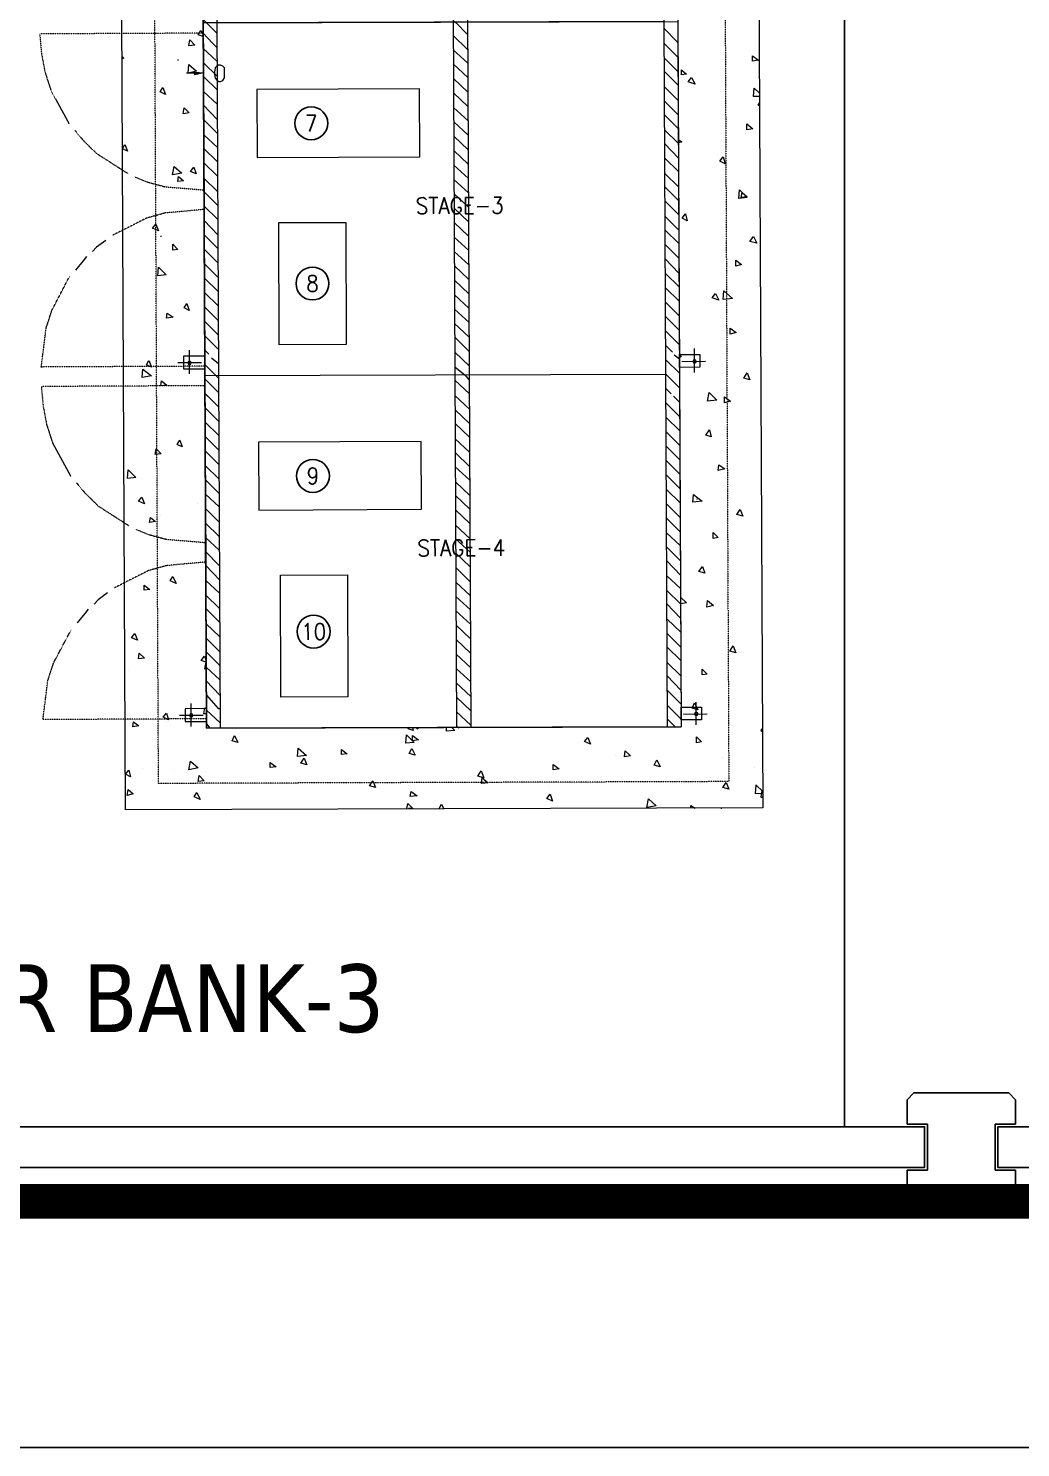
# Model space of a CAD drawing. Header units: metres. Extents: x 841183 to 1048542, y 259326 to 317714.
# Drawn here: x 886692 to 890351, y 261076 to 266309 of the extents above; entities that cross this region are included whole.
import ezdxf
from ezdxf.enums import TextEntityAlignment as Align

# ---------------------------------------------------------------- set-up
doc = ezdxf.new("R2010")
doc.units = ezdxf.units.M
doc.header["$PDMODE"] = 34
doc.linetypes.add('HIDDEN2', pattern=[0.1875, 0.125, -0.0625])
doc.linetypes.add('PDF_IMPORT', pattern=[1, 0.8, -0.2])
doc.layers.add('A-AXIS DIMENSION', color=252, linetype='Continuous', transparency=0.6)
for name, color, linetype in [('A-TEXT', 252, 'Continuous'), ('A-WALL-1', 252, 'Continuous'), ('F-PLOT LIMITS - Zoom', 1, 'Continuous'), ('PDF_Geometry', 7, 'Continuous'), ('PDF_Solid Fills', 7, 'Continuous'), ('PRE CAST WALL', 252, 'Continuous'), ('TIP - FENCE', 2, 'Continuous')]:
    doc.layers.add(name, color=color, linetype=linetype)
doc.styles.add('romans', font='romans.shx', dxfattribs={"width": 0.85})
doc.styles.add('TAHOMA', font='tahoma.ttf', dxfattribs={"height": 250})
doc.linetypes.add('FENCELINE2', pattern='A,0.25,-0.1,[132,ltypeshp.shx,S=0.1,R=0,X=-0.1,Y=0],-0.1,1', length=1.45)
doc.dimstyles.new('DIM-100', dxfattribs={"dimtxt": 200, "dimasz": 100, "dimexe": 50, "dimexo": 75, "dimgap": 50, "dimtad": 1, "dimdec": 0, "dimrnd": 5, "dimzin": 9, "dimdsep": 46, "dimtxsty": 'romans', "dimblk1": 'D-oblique', "dimblk2": 'D-oblique', "dimsah": 1, "dimcen": 100, "dimdle": 100, "dimclrd": 256, "dimclre": 256, "dimclrt": 131, "dimadec": 0, "dimazin": 0, "dimtfac": 1, "dimtdec": 0, "dimtofl": 0, "dimtmove": 2, "dimatfit": 3, "dimldrblk": 'OBLIQUE', "dimfxl": 100, "dimfxlon": 1, "dimtfillclr": 256, "dimtolj": 1, "dimtzin": 0, "dimarcsym": 0})

# ---------------------------------------------------------------- blocks, each defined once
blk = doc.blocks.new('D-oblique')
for p, q in [((0, -1), (0, 1)), ((-0.707, -0.707), (0.707, 0.707)), ((-1, 0), (0.647, 0))]:
    blk.add_line(p, q)
blk = doc.blocks.new('*D285')
at = {"layer": 'A-AXIS DIMENSION', "lineweight": -2, "transparency": 16777216}
for p, q in [((-43400, -50507.8), (-43400, -50807.8)), ((6600, -50507.8), (6600, -50807.8)), ((-43150, -50607.8), (6350, -50607.8))]:
    blk.add_line(p, q, dxfattribs=at)
at = {"layer": 'Defpoints', "color": 0, "transparency": 16777216}
for p in [(-43400, -49750), (6600, -49750), (6600, -50607.8)]:
    blk.add_point(p, dxfattribs=at)
at = {"layer": 'A-AXIS DIMENSION', "lineweight": -2, "transparency": 16777216, "xscale": 250, "yscale": 250, "zscale": 250, "rotation": 180}
blk.add_blockref('D-oblique', (-43400, -50607.8), dxfattribs=at)
at = {"layer": 'A-AXIS DIMENSION', "lineweight": -2, "transparency": 16777216, "xscale": 250, "yscale": 250, "zscale": 250}
blk.add_blockref('D-oblique', (6600, -50607.8), dxfattribs=at)
at = {"layer": 'A-AXIS DIMENSION', "color": 252, "transparency": 16777216, "insert": (-18400, -50307.8), "char_height": 500, "attachment_point": 5, "style": 'romans'}
blk.add_mtext('\\A1;50000', dxfattribs=at)
blk = doc.blocks.new('_OBLIQUE')
at = {"color": 0, "linetype": 'ByBlock'}
blk.add_line((-0.5, -0.5), (0.5, 0.5), dxfattribs=at)
blk = doc.blocks.new('CAP-2')
at = {"color": 252, "ltscale": 20}
for centre in [(5346.6, 3753.4), (5348.4, 3162.7), (5346.6, 2453.4), (5346.6, 1879.3)]:
    blk.add_circle(centre, 60.7, dxfattribs=at)
at = {"layer": 'PDF_Geometry', "color": 252, "lineweight": 18}
for points in [[(4650, 1225.2), (4650, 7625.2), (7000, 7622.1), (7000, 1222.1)], [(6700, 7325.2), (6700, 1522.1), (4950, 1525.2), (4950, 7328.4)], [(4918.7, 4044), (4896.9, 4040.9), (4900, 4062.7)], [(6996.9, 3978.4), (6975, 3975.2), (6975, 3994)], [(4893.7, 3940.9), (4896.9, 3972.1), (4925, 3947.1)], [(5012.5, 3909.6), (5021.9, 3912.7), (5028.1, 3922.1), (5028.1, 3934.6), (5028.1, 3944), (5028.1, 3959.6), (5021.9, 3965.9), (5012.5, 3969), (5006.2, 3969), (5000, 3965.9), (4993.7, 3959.6), (4990.6, 3944), (4990.6, 3934.6), (4993.7, 3922.1), (5000, 3912.7), (5006.2, 3909.6)], [(6731.2, 3928.4), (6712.5, 3925.2), (6712.5, 3944)], [(4809.4, 3862.7), (4790.6, 3872.1), (4800, 3887.7)], [(5746.9, 3628.4), (5746.9, 3878.4), (5146.9, 3878.4), (5146.9, 3628.4)], [(6762.5, 3890.9), (6737.5, 3900.2), (6750, 3915.9)], [(4896.9, 3794), (4875, 3790.9), (4878.1, 3812.7)], [(6975, 3725.2), (6953.1, 3722.1), (6953.1, 3744)], [(4668.7, 3653.4), (4650, 3662.7), (4659.4, 3678.4)], [(6871.9, 3597.1), (6853.1, 3606.5), (6865.6, 3622.1)], [(4834.4, 3565.9), (4840.6, 3597.1), (4868.7, 3572.1)], [(4875, 3544), (4853.1, 3540.9), (4856.2, 3559.6)], [(4921.9, 3569), (4900, 3578.4), (4912.5, 3594)], [(6921.9, 3469), (6925, 3500.2), (6953.1, 3472.1)], [(6953.1, 3475.2), (6931.2, 3472.1), (6934.4, 3490.9)], [(6731.2, 3387.7), (6712.5, 3397.1), (6725, 3412.7)], [(4781.2, 3359.6), (4759.4, 3369), (4771.9, 3384.6)], [(5471.9, 2937.7), (5225, 2937.7), (5225, 3387.7), (5471.9, 3387.7)], [(4853.1, 3290.9), (4834.4, 3287.7), (4834.4, 3309.6)], [(6987.5, 3303.4), (6962.5, 3309.6), (6975, 3328.4)], [(4778.1, 3194), (4781.2, 3225.2), (4809.4, 3197.1)], [(6931.2, 3225.2), (6909.4, 3219), (6909.4, 3240.9)], [(4893.7, 3065.9), (4875, 3075.2), (4884.4, 3090.9)], [(6846.9, 3094), (6821.9, 3103.4), (6834.4, 3119)], [(6862.5, 3097.1), (6865.6, 3128.4), (6896.9, 3100.2)], [(4834.4, 3040.9), (4809.4, 3037.7), (4812.5, 3056.5)], [(6909.4, 2975.2), (6887.5, 2969), (6887.5, 2990.9)], [(4753.1, 2856.5), (4734.4, 2865.9), (4743.7, 2881.5)], [(4871.9, 2897.1), (4871.9, 2850.2), (4950, 2850.2), (4950, 2897.1)], [(6775, 2894), (6775, 2847.1), (6700, 2847.1), (6700, 2894)], [(4718.7, 2819), (4721.9, 2850.2), (4753.1, 2825.2)], [(4809.4, 2790.9), (4787.5, 2787.7), (4790.6, 2806.5)], [(6959.4, 2800.2), (6937.5, 2806.5), (6950, 2825.2)], [(6803.1, 2722.1), (6809.4, 2753.4), (6837.5, 2725.2)], [(6887.5, 2722.1), (6865.6, 2715.9), (6865.6, 2737.7)], [(4865.6, 2562.7), (4846.9, 2572.1), (4856.2, 2587.7)], [(5746.9, 2328.4), (5746.9, 2578.4), (5146.9, 2578.4), (5146.9, 2328.4)], [(6815.6, 2590.9), (6796.9, 2597.1), (6809.4, 2615.9)], [(4787.5, 2537.7), (4765.6, 2534.6), (4768.7, 2556.5)], [(4662.5, 2447.1), (4665.6, 2478.4), (4693.7, 2450.2)], [(6865.6, 2472.1), (6840.6, 2465.9), (6843.7, 2487.7)], [(4725, 2353.4), (4703.1, 2362.7), (4715.6, 2378.4)], [(6746.9, 2350.2), (6750, 2378.4), (6781.2, 2353.4)], [(4765.6, 2287.7), (4743.7, 2284.6), (4746.9, 2303.4)], [(6931.2, 2297.1), (6909.4, 2303.4), (6921.9, 2322.1)], [(6840.6, 2219), (6821.9, 2215.9), (6821.9, 2237.7)], [(6790.6, 2087.7), (6768.7, 2094), (6781.2, 2112.7)], [(4743.7, 2037.7), (4721.9, 2034.6), (4721.9, 2053.4)], [(4840.6, 2059.6), (4818.7, 2069), (4828.1, 2084.6)], [(5471.9, 1637.7), (5225, 1637.7), (5225, 2087.7), (5471.9, 2087.7)], [(6821.9, 1969), (6796.9, 1962.7), (6800, 1987.7)], [(4696.9, 1850.2), (4675, 1859.6), (4687.5, 1875.2)], [(4721.9, 1784.6), (4700, 1781.5), (4703.1, 1803.4)], [(6903.1, 1794), (6881.2, 1800.2), (6893.7, 1819)], [(6796.9, 1715.9), (6778.1, 1712.7), (6778.1, 1734.6)], [(4809.4, 1556.5), (4790.6, 1565.9), (4803.1, 1581.5)], [(4871.9, 1597.1), (4871.9, 1550.2), (4950, 1550.2), (4950, 1597.1)], [(6775, 1594), (6775, 1547.1), (6700, 1547.1), (6700, 1594)], [(6762.5, 1584.6), (6740.6, 1590.9), (6750, 1609.6)], [(4700, 1534.6), (4678.1, 1531.5), (4681.2, 1550.2)], [(4950, 1525.2), (6650, 1522.1), (4950, 1525.2), (6650, 1522.1), (4950, 1525.2), (6700, 1522.1), (4950, 1525.2), (6650, 1522.1), (4950, 1525.2), (6650, 1522.1)], [(5065.6, 1472.1), (5043.7, 1478.4), (5053.1, 1497.1)], [(5684.4, 1465.9), (5687.5, 1497.1), (5715.6, 1469)], [(5731.2, 1478.4), (5709.4, 1475.2), (5709.4, 1494)], [(6365.6, 1459.6), (6343.7, 1469), (6356.2, 1484.6)], [(6775, 1465.9), (6756.2, 1462.7), (6756.2, 1484.6)], [(5284.4, 1419), (5287.5, 1450.2), (5318.7, 1422.1)], [(5468.7, 1428.4), (5446.9, 1425.2), (5446.9, 1444)], [(5718.7, 1422.1), (5696.9, 1428.4), (5706.2, 1447.1)], [(6512.5, 1415.9), (6490.6, 1412.7), (6493.7, 1434.6)], [(4668.7, 1347.1), (4650, 1356.5), (4662.5, 1372.1)], [(4884.4, 1372.1), (4890.6, 1403.4), (4918.7, 1378.4)], [(5206.2, 1381.5), (5184.4, 1378.4), (5184.4, 1397.1)], [(5318.7, 1387.7), (5296.9, 1394), (5309.4, 1412.7)], [(5971.9, 1337.7), (5950, 1344), (5962.5, 1362.7)], [(6250, 1369), (6228.1, 1365.9), (6228.1, 1384.6)], [(6621.9, 1375.2), (6600, 1381.5), (6609.4, 1400.2)], [(4940.6, 1331.5), (4918.7, 1328.4), (4921.9, 1350.2)], [(5571.9, 1303.4), (5550, 1309.6), (5562.5, 1328.4)], [(5987.5, 1319), (5962.5, 1315.9), (5965.6, 1337.7)], [(6875, 1290.9), (6853.1, 1297.1), (6865.6, 1315.9)], [(4678.1, 1284.6), (4656.2, 1278.4), (4659.4, 1300.2)], [(4925, 1262.7), (4903.1, 1272.1), (4912.5, 1287.7)], [(5725, 1272.1), (5700, 1269), (5703.1, 1287.7)], [(6225, 1250.2), (6203.1, 1259.6), (6215.6, 1275.2)], [(6571.9, 1225.2), (6578.1, 1256.5), (6606.2, 1231.5)]]:
    blk.add_lwpolyline(points, close=True, dxfattribs=at)
at = {"layer": 'PDF_Geometry', "color": 252, "linetype": 'PDF_IMPORT', "lineweight": 18, "ltscale": 0.035}
blk.add_lwpolyline([(4771.9, 1322.1), (4771.9, 7525.2), (6875, 7522.1), (6875, 1319)], close=True, dxfattribs=at)
at = {"layer": 'PDF_Geometry', "color": 252, "lineweight": 18}
for points in [[(6700, 5422.1), (6700, 7322.1), (4950, 7325.2), (4950, 5425.2), (4950, 3925.2), (4950, 1525.2)], [(5000, 7325.2), (5000, 6725.2), (5000, 5425.2), (5000, 1525.2)], [(5871.9, 7322.1), (5871.9, 1522.1)], [(5925, 7322.1), (5925, 1522.1)], [(4950, 2825.2), (6650, 2822.1), (6650, 4122.1), (6650, 5422.1), (6700, 5372.1)], [(4950, 4137.7), (4962.5, 4125.2), (5000, 4087.7)], [(4950, 4075.2), (4931.2, 4081.5), (4940.6, 4097.1), (4950, 4081.5)], [(4950, 4125.2), (6650, 4122.1), (4950, 4125.2), (6650, 4122.1), (4950, 4125.2), (6700, 4122.1), (6700, 2822.1), (6700, 1522.1)], [(4950, 4087.7), (4984.4, 4050.2), (5000, 4034.6)], [(5871.9, 4128.4), (5881.2, 4122.1), (5925, 4078.4)], [(6650, 4097.1), (6696.9, 4047.1), (6700, 4044)], [(4950, 4056.5), (4950, 3444)], [(4950, 4031.5), (5000, 3984.6)], [(5871.9, 4075.2), (5925, 4022.1)], [(6650, 4040.9), (6700, 3990.9)], [(4650, 4003.4), (4656.2, 3997.1), (4650, 3994)], [(4856.2, 3990.9), (4856.2, 3987.7)], [(4950, 3978.4), (5000, 3928.4)], [(5871.9, 4022.1), (5925, 3972.1)], [(6650, 3987.7), (6700, 3937.7)], [(4918.7, 3940.9), (4887.5, 3940.9)], [(4950, 3894), (4950, 3969)], [(4950, 3928.4), (5000, 3878.4)], [(5871.9, 3969), (5925, 3919)], [(6650, 3937.7), (6700, 3887.7)], [(5871.9, 3915.9), (5925, 3865.9)], [(6650, 3881.5), (6700, 3831.5)], [(7000, 3844), (6978.1, 3844), (6981.2, 3875.2), (7000, 3856.5)], [(4950, 3872.1), (5000, 3825.2)], [(4950, 3822.1), (5000, 3769)], [(5871.9, 3862.7), (5925, 3812.7)], [(6650, 3828.4), (6700, 3778.4)], [(7000, 3822.1), (6993.7, 3812.7), (7000, 3809.6)], [(4950, 3769), (5000, 3719)], [(5871.9, 3809.6), (5925, 3759.6)], [(6650, 3778.4), (6700, 3728.4)], [(5871.9, 3756.5), (5925, 3706.5)], [(6650, 3722.1), (6700, 3672.1)], [(4662.5, 3684.6), (4662.5, 3684.6)], [(4950, 3712.7), (5000, 3665.9)], [(5871.9, 3703.4), (5925, 3653.4)], [(6650, 3672.1), (6700, 3619)], [(6700, 3687.7), (6712.5, 3678.4), (6700, 3675.2)], [(4840.6, 3615.9), (4840.6, 3615.9)], [(4950, 3662.7), (5000, 3612.7)], [(5871.9, 3650.2), (5925, 3600.2)], [(6650, 3619), (6700, 3569)], [(4950, 3609.6), (5000, 3559.6)], [(5871.9, 3597.1), (5925, 3547.1)], [(6650, 3562.7), (6700, 3512.7)], [(4653.1, 3522.1), (4653.1, 3522.1)], [(4950, 3553.4), (5000, 3503.4)], [(4950, 3515.9), (4950, 3344), (5000, 3294)], [(5871.9, 3544), (5925, 3494)], [(6650, 3512.7), (6700, 3462.7)], [(4950, 3503.4), (5000, 3453.4)], [(5871.9, 3490.9), (5925, 3440.9)], [(6650, 3459.6), (6700, 3409.6)], [(4831.2, 3428.4), (4831.2, 3428.4)], [(4950, 3450.2), (5000, 3400.2)], [(5871.9, 3437.7), (5925, 3387.7)], [(6650, 3403.4), (6700, 3353.4)], [(4950, 3397.1), (5000, 3344)], [(5871.9, 3384.6), (5925, 3334.6)], [(6650, 3353.4), (6700, 3303.4)], [(4587.5, 3325.2), (4553.1, 3300.2), (4537.5, 3284.6)], [(4790.6, 3340.9), (4790.6, 3337.7)], [(5871.9, 3331.5), (5925, 3281.5)], [(6650, 3300.2), (6700, 3250.2)], [(4515.6, 3265.9), (4503.1, 3250.2), (4475, 3215.9)], [(4950, 3290.9), (5000, 3240.9)], [(5871.9, 3278.4), (5925, 3228.4)], [(6650, 3247.1), (6700, 3194)], [(4950, 3237.7), (5000, 3187.7)], [(5871.9, 3225.2), (5925, 3175.2)], [(6650, 3194), (6700, 3144)], [(4950, 3184.6), (5000, 3134.6)], [(5871.9, 3172.1), (5925, 3122.1)], [(6650, 3140.9), (6700, 3090.9)], [(4950, 3131.5), (5000, 3081.5)], [(5871.9, 3119), (5925, 3069)], [(6650, 3087.7), (6700, 3037.7)], [(4950, 3078.4), (5000, 3028.4)], [(5871.9, 3065.9), (5925, 3015.9)], [(4950, 3025.2), (5000, 2975.2)], [(5871.9, 3012.7), (5925, 2962.7)], [(6650, 3034.6), (6700, 2984.6)], [(4950, 2972.1), (5000, 2922.1)], [(5871.9, 2962.7), (5925, 2909.6)], [(6650, 2981.5), (6700, 2931.5)], [(4893.7, 2831.5), (4893.7, 2919)], [(4950, 2919), (4965.6, 2903.4)], [(4975, 2890.9), (5000, 2869)], [(5871.9, 2906.5), (5925, 2856.5)], [(6650, 2928.4), (6675, 2903.4)], [(6681.2, 2894), (6700, 2878.4)], [(6700, 2897.1), (6706.2, 2884.6), (6700, 2887.7)], [(6756.2, 2828.4), (6756.2, 2915.9)], [(4809.4, 2865.9), (4809.4, 2865.9)], [(4937.5, 2872.1), (4850, 2872.1)], [(4950, 2865.9), (4990.6, 2825.2), (5000, 2815.9)], [(5871.9, 2853.4), (5909.4, 2822.1), (5925, 2803.4)], [(6650, 2875.2), (6700, 2825.2)], [(6709.4, 2869), (6796.9, 2869)], [(4950, 2812.7), (5000, 2762.7)], [(5871.9, 2803.4), (5925, 2753.4)], [(6650, 1522.1), (6650, 2822.1), (6700, 2772.1)], [(4950, 2759.6), (4959.4, 2750.2), (5000, 2709.6)], [(4950, 2756.5), (4950, 2134.6)], [(5871.9, 2747.1), (5925, 2697.1)], [(6650, 2769), (6668.7, 2750.2)], [(6678.1, 2740.9), (6700, 2719)], [(4950, 2706.5), (5000, 2656.5)], [(4950, 2594), (4950, 2669)], [(5871.9, 2694), (5925, 2644)], [(6650, 2715.9), (6700, 2665.9)], [(4950, 2653.4), (5000, 2603.4)], [(5871.9, 2644), (5925, 2594)], [(6650, 2662.7), (6700, 2612.7)], [(4950, 2600.2), (5000, 2550.2)], [(5871.9, 2587.7), (5925, 2537.7)], [(6650, 2609.6), (6700, 2559.6)], [(4931.2, 2537.7), (4931.2, 2537.7)], [(4950, 2547.1), (5000, 2497.1)], [(5871.9, 2537.7), (5925, 2484.6)], [(6650, 2556.5), (6700, 2506.5)], [(4950, 2494), (5000, 2444)], [(5871.9, 2484.6), (5925, 2434.6)], [(6650, 2503.4), (6700, 2453.4)], [(4950, 2440.9), (5000, 2390.9)], [(5871.9, 2428.4), (5925, 2378.4)], [(6650, 2450.2), (6700, 2400.2)], [(4950, 2387.7), (5000, 2340.9)], [(5871.9, 2378.4), (5925, 2328.4)], [(6650, 2397.1), (6700, 2347.1)], [(6762.5, 2362.7), (6762.5, 2359.6)], [(4784.4, 2309.6), (4784.4, 2309.6)], [(4921.9, 2353.4), (4921.9, 2353.4)], [(4950, 2334.6), (5000, 2284.6)], [(5871.9, 2325.2), (5925, 2275.2)], [(6650, 2344), (6700, 2294)], [(4950, 2281.5), (5000, 2231.5)], [(5871.9, 2269), (5925, 2219)], [(6650, 2290.9), (6700, 2240.9)], [(4950, 2228.4), (5000, 2181.5)], [(4950, 2044), (4950, 2215.9)], [(5871.9, 2219), (5925, 2169)], [(6650, 2237.7), (6700, 2190.9)], [(4950, 2175.2), (5000, 2125.2)], [(5871.9, 2165.9), (5925, 2115.9)], [(6650, 2184.6), (6700, 2134.6)], [(6903.1, 2178.4), (6903.1, 2178.4)], [(4775, 2119), (4775, 2119)], [(4950, 2125.2), (5000, 2072.1)], [(5871.9, 2112.7), (5925, 2059.6)], [(6650, 2134.6), (6700, 2081.5)], [(4950, 2069), (5000, 2022.1)], [(5871.9, 2059.6), (5925, 2009.6)], [(6650, 2078.4), (6700, 2031.5)], [(4587.5, 2025.2), (4553.1, 2000.2), (4537.5, 1984.6)], [(4950, 2015.9), (5000, 1965.9)], [(5871.9, 2006.5), (5925, 1956.5)], [(6700, 2000.2), (6721.9, 1978.4), (6700, 1975.2), (6650, 2025.2)], [(4515.6, 1965.9), (4503.1, 1950.2), (4475, 1915.9)], [(4950, 1965.9), (5000, 1915.9)], [(5871.9, 1953.4), (5925, 1903.4)], [(6650, 1975.2), (6700, 1922.1)], [(4950, 1909.6), (5000, 1862.7)], [(5871.9, 1900.2), (5925, 1850.2)], [(6650, 1919), (6700, 1872.1)], [(4950, 1856.5), (5000, 1806.5)], [(5871.9, 1847.1), (5925, 1797.1)], [(6650, 1865.9), (6700, 1815.9)], [(4950, 1769), (4931.2, 1775.2), (4943.7, 1790.9), (4950, 1775.2), (4943.7, 1744), (4950, 1747.1)], [(4950, 1806.5), (5000, 1756.5)], [(5871.9, 1794), (5925, 1744)], [(6650, 1815.9), (6700, 1765.9)], [(4662.5, 1737.7), (4662.5, 1737.7)], [(4950, 1775.2), (4950, 1775.2)], [(4950, 1750.2), (5000, 1703.4)], [(5871.9, 1740.9), (5925, 1690.9)], [(6650, 1759.6), (6700, 1709.6)], [(4950, 1700.2), (5000, 1647.1)], [(5871.9, 1687.7), (5925, 1637.7)], [(6650, 1709.6), (6700, 1656.5)], [(4950, 1647.1), (4993.7, 1597.1), (5000, 1597.1)], [(5871.9, 1634.6), (5925, 1584.6)], [(6650, 1656.5), (6700, 1606.5)], [(4937.5, 1572.1), (4850, 1572.1)], [(4893.7, 1531.5), (4893.7, 1615.9)], [(4950, 1578.4), (4940.6, 1578.4), (4943.7, 1600.2), (4950, 1597.1)], [(4950, 1590.9), (5000, 1544)], [(5871.9, 1581.5), (5925, 1531.5)], [(6650, 1600.2), (6656.2, 1594), (6700, 1550.2)], [(6756.2, 1528.4), (6756.2, 1612.7)], [(4687.5, 1553.4), (4687.5, 1553.4)], [(4803.1, 1550.2), (4803.1, 1550.2)], [(4950, 1540.9), (4962.5, 1525.2)], [(5709.4, 1525.2), (5712.5, 1512.7), (5693.7, 1519), (5696.9, 1525.2)], [(5725, 1522.1), (5725, 1519), (5731.2, 1522.1)], [(5856.2, 1522.1), (5865.6, 1512.7), (5834.4, 1509.6), (5834.4, 1522.1)], [(5871.9, 1528.4), (5881.2, 1522.1)], [(6650, 1550.2), (6678.1, 1522.1)], [(6709.4, 1569), (6796.9, 1569)], [(7000, 1515.9), (6993.7, 1506.5), (7000, 1503.4)], [(6459.4, 1415.9), (6459.4, 1415.9)], [(4712.5, 1378.4), (4712.5, 1378.4)], [(4828.1, 1372.1), (4828.1, 1372.1)], [(4943.7, 1365.9), (4943.7, 1365.9)], [(6853.1, 1409.6), (6853.1, 1409.6)], [(6968.7, 1369), (6968.7, 1369)], [(6209.4, 1309.6), (6209.4, 1309.6)], [(6806.2, 1334.6), (6806.2, 1334.6)], [(7000, 1259.6), (6993.7, 1259.6), (6996.9, 1281.5), (7000, 1281.5), (6975, 1306.5), (6971.9, 1275.2), (7000, 1275.2)], [(5687.5, 1225.2), (5690.6, 1244), (5709.4, 1225.2), (5693.7, 1225.2)], [(5806.2, 1225.2), (5815.6, 1240.9), (5821.9, 1225.2)], [(6734.4, 1222.1), (6734.4, 1231.5), (6750, 1222.1)], [(6846.9, 1234.6), (6846.9, 1234.6)], [(6846.9, 1222.1), (6846.9, 1219)]]:
    blk.add_lwpolyline(points, dxfattribs=at)
at = {"layer": 'PDF_Geometry', "color": 252, "linetype": 'PDF_IMPORT', "lineweight": 18, "ltscale": 0.035}
for points in [[(4950, 4087.7), (4346.9, 4087.7), (4353.1, 4015.9), (4365.6, 3947.1), (4387.5, 3878.4), (4453.1, 3756.5)], [(4950, 2859.6), (4346.9, 2859.6), (4365.6, 3003.4), (4387.5, 3069), (4453.1, 3194)], [(4950, 2787.7), (4346.9, 2787.7), (4353.1, 2715.9), (4365.6, 2647.1), (4387.5, 2578.4), (4453.1, 2456.5)], [(4950, 1559.6), (4346.9, 1559.6), (4365.6, 1703.4), (4387.5, 1769), (4453.1, 1890.9)]]:
    blk.add_lwpolyline(points, dxfattribs=at)
at = {"layer": 'PDF_Geometry', "color": 252, "lineweight": 5}
blk.add_lwpolyline([(4918.7, 3934.6), (4918.7, 3944), (4950, 3940.9)], close=True, dxfattribs=at)
at = {"layer": 'PDF_Geometry', "color": 252, "linetype": 'PDF_IMPORT', "lineweight": 18, "ltscale": 0.034319}
for points in [[(4475, 3731.5), (4503.1, 3697.1), (4553.1, 3647.1), (4668.7, 3572.1)], [(4475, 2431.5), (4503.1, 2397.1), (4553.1, 2347.1), (4668.7, 2272.1)]]:
    blk.add_lwpolyline(points, dxfattribs=at)
at = {"layer": 'PDF_Geometry', "color": 252, "linetype": 'PDF_IMPORT', "lineweight": 18, "ltscale": 0.040035}
for points in [[(4693.7, 3559.6), (4737.5, 3540.9), (4806.2, 3522.1), (4950, 3509.6)], [(4950, 3437.7), (4806.2, 3425.2), (4737.5, 3406.5), (4612.5, 3344)], [(4693.7, 2259.6), (4737.5, 2240.9), (4806.2, 2222.1), (4950, 2209.6)], [(4950, 2137.7), (4806.2, 2125.2), (4737.5, 2106.5), (4612.5, 2044)]]:
    blk.add_lwpolyline(points, dxfattribs=at)
at = {"layer": 'PDF_Geometry', "color": 252, "lineweight": 18}
for points in [[(4893.7, 2878.4), (4890.6, 2878.4), (4887.5, 2875.2), (4887.5, 2872.1)], [(4893.7, 2878.4), (4890.6, 2878.4), (4887.5, 2875.2), (4887.5, 2872.1)], [(4900, 2872.1), (4900, 2875.2), (4896.9, 2878.4), (4893.7, 2878.4)], [(4900, 2872.1), (4900, 2875.2), (4896.9, 2878.4), (4893.7, 2878.4)], [(4887.5, 2872.1), (4887.5, 2869), (4890.6, 2865.9), (4893.7, 2865.9)], [(4887.5, 2872.1), (4887.5, 2869), (4890.6, 2865.9), (4893.7, 2865.9)], [(4893.7, 2865.9), (4896.9, 2865.9), (4900, 2869), (4900, 2872.1)], [(4893.7, 2865.9), (4896.9, 2865.9), (4900, 2869), (4900, 2872.1)], [(6756.2, 2875.2), (6753.1, 2875.2), (6750, 2872.1), (6750, 2869)], [(6756.2, 2875.2), (6753.1, 2875.2), (6750, 2872.1), (6750, 2869)], [(6750, 2869), (6750, 2865.9), (6753.1, 2862.7), (6756.2, 2862.7)], [(6750, 2869), (6750, 2865.9), (6753.1, 2862.7), (6756.2, 2862.7)], [(6762.5, 2869), (6762.5, 2872.1), (6759.4, 2875.2), (6756.2, 2875.2)], [(6762.5, 2869), (6762.5, 2872.1), (6759.4, 2875.2), (6756.2, 2875.2)], [(6756.2, 2862.7), (6759.4, 2862.7), (6762.5, 2865.9), (6762.5, 2869)], [(6756.2, 2862.7), (6759.4, 2862.7), (6762.5, 2865.9), (6762.5, 2869)], [(4893.7, 1578.4), (4890.6, 1578.4), (4887.5, 1575.2), (4887.5, 1572.1)], [(4893.7, 1578.4), (4890.6, 1578.4), (4887.5, 1575.2), (4887.5, 1572.1)], [(4887.5, 1572.1), (4887.5, 1569), (4890.6, 1565.9), (4893.7, 1565.9)], [(4887.5, 1572.1), (4887.5, 1569), (4890.6, 1565.9), (4893.7, 1565.9)], [(4900, 1572.1), (4900, 1575.2), (4896.9, 1578.4), (4893.7, 1578.4)], [(4900, 1572.1), (4900, 1575.2), (4896.9, 1578.4), (4893.7, 1578.4)], [(4893.7, 1565.9), (4896.9, 1565.9), (4900, 1569), (4900, 1572.1)], [(4893.7, 1565.9), (4896.9, 1565.9), (4900, 1569), (4900, 1572.1)], [(6756.2, 1575.2), (6753.1, 1575.2), (6750, 1572.1), (6750, 1569)], [(6756.2, 1575.2), (6753.1, 1575.2), (6750, 1572.1), (6750, 1569)], [(6762.5, 1569), (6762.5, 1572.1), (6759.4, 1575.2), (6756.2, 1575.2)], [(6762.5, 1569), (6762.5, 1572.1), (6759.4, 1575.2), (6756.2, 1575.2)], [(6750, 1569), (6750, 1565.9), (6753.1, 1562.7), (6756.2, 1562.7)], [(6750, 1569), (6750, 1565.9), (6753.1, 1562.7), (6756.2, 1562.7)], [(6756.2, 1562.7), (6759.4, 1562.7), (6762.5, 1565.9), (6762.5, 1569)], [(6756.2, 1562.7), (6759.4, 1562.7), (6762.5, 1565.9), (6762.5, 1569)]]:
    blk.add_open_spline(points, degree=3, dxfattribs=at)
at = {"layer": 'PDF_Solid Fills', "color": 252, "lineweight": 35, "transparency": 33554559}
blk.add_solid([(4918.7, 3934.6), (4918.7, 3944), (4950, 3940.9)], dxfattribs=at)
at = {"color": 252, "style": 'romans', "width": 0.9}
for s, p in [('7', (5346.6, 3753.4)), ('STAGE-3', (5892.8, 3447.3)), ('8', (5348.4, 3162.7)), ('9', (5346.6, 2453.4)), ('STAGE-4', (5892.8, 2185.5)), ('10', (5346.6, 1879.3))]:
    blk.add_text(s, height=60, dxfattribs=at).set_placement(p, align=Align.MIDDLE_CENTER)
blk = doc.blocks.new('COLUMN-C1')
at = {"layer": 'A-WALL-1', "color": 252}
for p, q in [((923038.9, 204444.3, -68.1), (923063.9, 204469.3, -68.1)), ((923063.9, 204469.3, -68.1), (923153.9, 204469.3, -68.1)), ((923153.9, 204469.3, -68.1), (923153.9, 204394.3, -68.1)), ((923323.9, 204394.3, -68.1), (923323.9, 204469.3, -68.1)), ((923323.9, 204469.3, -68.1), (923413.9, 204469.3, -68.1)), ((923413.9, 204469.3, -68.1), (923438.9, 204444.3, -68.1)), ((923038.9, 204444.3, -68.1), (923038.9, 204094.3, -68.1)), ((923153.9, 204394.3, -68.1), (923323.9, 204394.3, -68.1)), ((923438.9, 204444.3, -68.1), (923438.9, 204094.3, -68.1)), ((923153.9, 204069.3, -68.1), (923153.9, 204144.3, -68.1)), ((923153.9, 204144.3, -68.1), (923323.9, 204144.3, -68.1)), ((923323.9, 204144.3, -68.1), (923323.9, 204069.3, -68.1)), ((923063.9, 204069.3, -68.1), (923038.9, 204094.3, -68.1)), ((923038.9, 204094.3, -68.1), (923063.9, 204069.3, -68.1)), ((923438.9, 204094.3, -68.1), (923413.9, 204069.3, -68.1)), ((923153.9, 204069.3, -68.1), (923063.9, 204069.3, -68.1)), ((923413.9, 204069.3, -68.1), (923323.9, 204069.3, -68.1))]:
    blk.add_line(p, q, dxfattribs=at)
blk = doc.blocks.new('A$C56b1935b')
at = {"layer": 'PRE CAST WALL', "color": 252, "elevation": 26.4}
for points in [[(34247.6, -49725), (37977.6, -49725), (37977.6, -49875), (34247.6, -49875)], [(38247.6, -49725), (41977.6, -49725), (41977.6, -49875), (38247.6, -49875)]]:
    blk.add_lwpolyline(points, close=True, dxfattribs=at)
at = {"layer": 'PRE CAST WALL', "color": 252, "xscale": -1, "rotation": 90}
blk.add_blockref('COLUMN-C1', (242381.9, 873438.9, 136.1), dxfattribs=at)
blk = doc.blocks.new('A$C10b3fa2f')
at = {"layer": 'F-PLOT LIMITS - Zoom', "color": 252, "linetype": 'HIDDEN2', "ltscale": 2500, "elevation": 74}
blk.add_lwpolyline([(-43400, 300, 100, 75, 0), (6600, 300, 128.5, 128.5, 0), (6600.1, -49700, 128.5, 128.5, 0), (-43400, -49700, 128.5, 128.5, 0)], format="xyseb", close=True, dxfattribs=at)
at = {"layer": 'TIP - FENCE', "color": 252, "linetype": 'FENCELINE2', "ltscale": 500, "elevation": 74}
blk.add_lwpolyline([(-494.4, -40650.1), (-493.7, -49425)], dxfattribs=at)
at = {"color": 252, "rotation": 0.2708288734773354}
blk.add_blockref('CAP-2', (-7788.8, -49503.7, 74), dxfattribs=at)
at = {"layer": 'A-TEXT', "color": 252, "style": 'TAHOMA'}
blk.add_text('CAPACITOR BANK-3', height=250, dxfattribs=at).set_placement((-5093, -49075.8, 74))
at = {"layer": 'A-AXIS DIMENSION', "color": 252}
dim = blk.add_linear_dim(base=(6600, -50607.8, 74), p1=(-43400, -49750, 74), p2=(6600, -49750, 74), dimstyle='DIM-100', override={"dimtxt": 500, "dimasz": 250, "dimexe": 200, "dimexo": 200, "dimrnd": 100, "dimdle": 200, "dimclrt": 252}, dxfattribs=at)
dim.commit()
dim.dimension.update_dxf_attribs({"geometry": '*D285', "text_midpoint": (-18400, -50307.8, 74)})
blk.add_blockref('A$C56b1935b', (-38175.6, 300, 6), dxfattribs=at)

msp = doc.modelspace()

# ---------------------------------------------------------------- block references
at = {"color": 2}
msp.add_blockref('A$C10b3fa2f', (890195.4, 311683.9, -56.5), dxfattribs=at)

doc.saveas('drawing.dxf')
